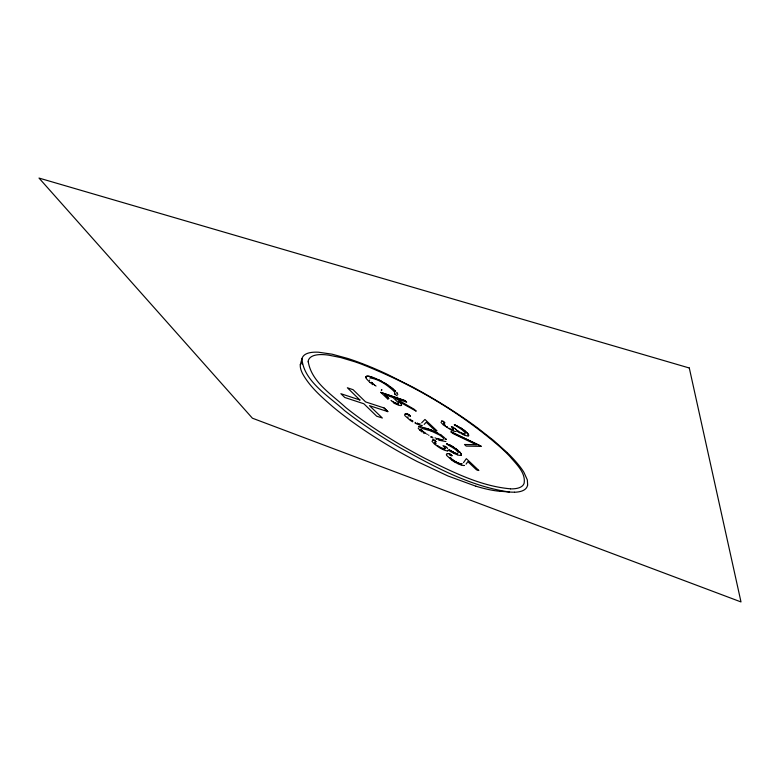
<?xml version="1.0" encoding="UTF-8"?>
<svg xmlns="http://www.w3.org/2000/svg" width="780" height="780" viewBox="0 0 780 780"><rect width="100%" height="100%" fill="white"/><g stroke="black" fill="none" stroke-linecap="round" stroke-linejoin="round"><path stroke-width="1.17" d="M308.285 361.93C311.678 382.161 331.812 394.543 345.832 407.599A164.502 50.622 27.9 0 0 362.183 419.962L364.689 421.746A180.96 56.316 27.8 0 0 397.03 442.748A168.402 51.919 27.8 0 0 425.412 458.62C452.322 471.783 480.1 486.106 510.393 488.816M300.339 364.601L301.987 358.585A78.994 23.205 28.9 0 1 304.863 354.685A79.579 23.371 28.9 0 1 318.591 352.228L332.046 354.178L347.627 358.43A109.717 31.717 28.6 0 1 356.197 361.345A125.853 35.987 28.5 0 1 387.416 374.371L413.488 387.485A162.552 45.221 28.4 0 1 477.867 428.152L493.584 440.456L507.332 452.741M527.66 485.14L527.348 479.924L523.926 472.358A111.394 31.814 27.9 0 0 521.693 468.956A125.999 35.773 28.1 0 0 507.273 452.731M381.635 389.61L381.293 390.283M381.644 390.478L381.829 389.727M301.987 358.585C303.293 381.176 329.511 396.679 344.77 410.767A178.513 55.048 27.8 0 0 356.626 419.65A175.617 54.054 27.8 0 0 366.122 426.328L372.674 430.745A186.947 58.003 27.8 0 0 400.101 447.759C434.382 466.684 470.018 486.359 509.301 491.995A78.215 22.444 27.5 0 0 514.478 492.17M463.505 462.628L466.333 458.65L478.852 470.515L476.444 469.784L467.844 461.623L466.079 464.139M421.648 422.828L424.954 419.455L436.956 430.823L434.509 430.024L426.27 422.214L424.174 424.408M394.582 393.9L397.186 395.821M359.921 400.043L347.363 387.767L353.087 389.698L365.615 401.924L384.062 407.959L387.913 411.655L369.486 405.668L382.356 418.031L376.681 416.208L363.841 403.757L344.76 397.488L340.87 393.695L359.97 400.003M366.054 377.851A9.496 2.896 29 0 1 366.19 376.565L366.473 376.428M398.18 402.538L393.003 397.478L384.706 394.719L388.879 398.57M384.062 407.959L387.748 411.606M387.485 398.726L380.669 392.32L405.142 400.686L406.682 402.139L395.44 398.375L414.297 409.354L416.218 411.177L398.619 401.398L399.058 401.817M405.064 400.715L380.776 392.418M408.886 414.541L410.475 416.052L408.389 414.443M444.795 422.877L443.235 421.366L444.766 422.838M453.697 427.391L451.366 426.621L452.858 428.181M441.86 439.715L442.962 439.813M418.665 426.787L419.854 426.728M418.753 426.757L419.708 426.748M436.049 441.743L434.314 440.183L435.952 441.763M369.837 377.939C378.651 379.012 386.548 384.608 393.061 390.38A12.168 3.695 28.8 0 1 393.822 391.228A9.224 2.798 28.7 0 1 394.7 393.939M432.871 440.037L432.841 440.037A6.435 1.843 27.8 0 1 433.144 440.027L433.836 440.076A6.708 1.921 27.7 0 1 434.041 440.105L434.168 440.154M445.77 446.706L446.345 447.213M432.569 440.076L432.793 440.037A6.445 1.843 27.8 0 1 433.027 440.047L433.553 440.076M476.278 444.736L452.673 433.387L450.986 431.798L480.987 446.14L451.132 431.944M448.159 450.021L449.104 450.596A10.9 3.13 27.5 0 0 449.475 450.84L450.733 451.639A9.945 2.847 27.5 0 0 451.249 451.942A10.257 2.945 27.5 0 0 451.513 452.098L451.844 452.283M445.906 441.558L439.998 440.437M463.973 465.485L463.915 465.494A7 1.96 27.4 0 0 464.324 465.445M443.235 421.366L442.884 421.298A5.967 1.804 27.7 0 0 442.63 421.258L442.094 421.21A5.314 1.609 27.7 0 0 441.665 421.21L441.47 421.239M441.577 421.229L441.49 421.239A5.372 1.618 27.7 0 1 441.948 421.229L442.533 421.288A5.908 1.784 27.7 0 1 442.796 421.327L442.825 421.337M449.894 454.019L452.166 455.773L449.738 454.019A8.258 2.321 27.5 0 0 449.26 453.901L449.27 453.872A8.18 2.301 27.5 0 1 449.69 453.97M446.784 453.814A6.952 1.96 27.5 0 1 446.94 453.755A6.806 1.911 27.5 0 1 447.31 453.677L447.642 453.668A7.234 2.038 27.5 0 1 448.607 453.765L448.793 453.775M422.107 428.483L430.969 430.921M481.211 446.355L466.186 446.101L464.47 444.493L476.395 444.717M499.717 491.224L509.301 491.995M420.985 426.933L420.108 426.757L421.844 427.118M450.694 455.491L451.249 455.559A6.328 1.774 27.5 0 1 451.542 455.647L451.581 455.656M450.86 455.52L451.376 455.578M441.285 439.657C442.562 439.861 439.725 439.315 440.993 439.598M407.677 414.19L407.813 414.229A8.346 2.447 28.2 0 1 408.028 414.336L408.213 414.336A8.326 2.447 28.2 0 0 407.911 414.248L406.897 414.063A7.225 2.126 28.2 0 0 406.01 413.936A6.542 1.921 28.2 0 0 405.132 413.965M406.936 414.073L406.975 414.034A6.844 2.009 28.2 0 0 405.21 413.936M407.023 414.092L407.462 414.19M440.369 439.462L439.335 439.198M440.212 439.423L439.784 439.325M370.383 376.603L369.671 376.496A9.623 2.935 29 0 0 366.424 376.399M422.477 427.226L422.448 427.264M369.993 376.574L370.948 376.769A12.782 3.89 28.9 0 1 371.475 376.925L371.651 377.052A13.016 3.958 28.9 0 0 371.046 376.857L370.9 376.818M423.169 427.459L424.515 427.849M444.659 449.134A2.857 0.809 27.7 0 1 443.888 448.997L443.986 448.978A2.876 0.819 27.7 0 0 444.756 449.124M462.15 463.778A5.626 1.58 27.4 0 1 461.76 463.827A5.207 1.462 27.4 0 1 460.19 463.603L460.034 463.593A5.245 1.472 27.4 0 0 461.614 463.846M410.319 416.013L409.052 415.711A5.06 1.482 28.2 0 0 408.476 415.642A4.807 1.414 28.2 0 0 408.232 415.642M438.906 439.043L438.418 438.945M461.409 465.065L461.77 465.163A7.176 2.009 27.4 0 0 463.769 465.504M457.704 454.915L458.133 455.042A6.601 1.891 27.5 0 0 460.102 455.364M438.467 438.916L437.59 438.701M445.614 450.548L445.887 450.625A5.021 1.433 27.7 0 0 447.613 450.879M420.176 423.813A5.245 1.54 28.2 0 1 418.187 423.55L417.797 423.433M456.3 453.433L456.485 453.482A3.89 1.111 27.5 0 0 456.973 453.638L457.051 453.648A3.793 1.082 27.5 0 0 457.509 453.706M419.406 424.954L419.718 425.051A7.01 2.057 28.1 0 0 422.302 425.451M475.907 486.223L448.042 476.014L417.436 461.633A159.598 47.999 27.9 0 1 391.034 447.077L388.128 445.351A171.59 52.075 27.9 0 1 357.581 425.587L352.423 421.931A155.288 46.605 28 0 1 332.826 406.75C321.672 397.098 310.157 387.114 302.815 374.107A87.682 25.467 28.7 0 1 300.3 364.582M465.29 435.415L465.631 435.523A5.558 1.677 27.4 0 0 467.99 435.854M425.119 428.025L425.753 428.23M439.394 440.252L438.497 439.969M453.755 431.067L454.106 431.174A4.212 1.268 27.6 0 0 455.832 431.457M445.517 446.472L443.04 445.692L445.156 448.198M398.395 405.044L398.755 405.161A5.46 1.628 28.5 0 0 401.154 405.541M425.822 428.249L426.923 428.552M461.058 464.958L460.59 464.802A7.605 2.135 27.4 0 1 459.732 464.49L458.279 463.876M459.508 463.437L459.381 463.398A4.68 1.316 27.4 0 1 458.815 463.193M371.709 376.994L372.762 377.354M437.151 438.506L436.556 438.37M457.392 454.818L453.979 453.404M427.001 428.581L427.654 428.795M443.469 448.87L443.498 448.87A3.315 0.946 27.7 0 1 442.855 448.636L442.445 448.461A4.28 1.219 27.7 0 1 441.792 448.149L441.909 448.139A4.407 1.258 27.7 0 0 442.514 448.432L442.757 448.539M445.214 450.421L445.01 450.352A6.464 1.843 27.7 0 1 443.674 449.836A8.726 2.486 27.7 0 1 442.748 449.416A10.276 2.935 27.7 0 1 440.885 448.471L439.52 447.691A11.593 3.315 27.7 0 1 439.179 447.486L434.791 444.356A11.388 3.256 27.7 0 1 434.333 443.956L431.964 441.197M427.635 428.844L428.054 428.99M452 429.536L451.952 429.517A3.13 0.936 27.6 0 1 451.454 429.331L450.947 429.175M453.209 452.088A6.123 1.755 27.5 0 0 455.871 453.307L455.842 453.326A6.162 1.765 27.5 0 1 453.053 452.078L453.209 452.098M417.563 423.355L417.466 423.316A4.924 1.443 28.2 0 1 417.037 423.16L416.969 423.14A5.041 1.482 28.2 0 0 417.251 423.296L417.417 423.355M418.928 424.798L415.087 423.169M436.976 439.462L435.893 439.081M464.929 435.298L462.93 434.499M451.883 429.546L451.834 429.536A3.227 0.965 27.6 0 1 451.279 429.322L451.279 429.322M435.406 437.931L434.996 437.843M397.917 404.878L394.622 403.465M428.337 429.088L429.458 429.429M428.62 429.185L429.117 429.302M463.603 433.914L463.418 433.904A5.684 1.716 27.5 0 1 461.546 433.085A7.556 2.291 27.5 0 1 461.077 432.851L460.502 432.529M396.464 403.484L396.377 403.397A5.645 1.687 28.6 0 1 394.436 402.529L394.27 402.519A6.415 1.921 28.6 0 0 395.294 403.016A4.875 1.462 28.6 0 0 396.23 403.406L396.23 403.406M463.456 433.914L463.495 433.933A5.996 1.814 27.5 0 1 461.292 432.88L460.824 432.627M431.018 430.94L439.433 434.967A10.94 3.169 27.8 0 1 440.437 435.63L440.719 435.825A10.325 2.993 27.8 0 1 441.324 436.264A8.229 2.389 27.8 0 1 442.348 437.092L443.06 437.755A6.113 1.774 27.8 0 1 443.995 439.267M372.703 377.403L373.483 377.608M373.103 377.549L374.4 378.027M429.644 429.546L431.34 430.131M430.453 429.79L430.969 429.994M458.864 463.164L458.591 463.057M431.155 430.063L431.935 430.423M374.722 378.163L375.609 378.446M432.023 430.404L433.397 431.038M446.472 443.635C448.363 445.819 455.569 448.12 458.299 452.566A6.24 1.784 27.5 0 1 458.367 452.692M433.144 438.029L432.188 437.629M446.667 443.654L447.272 443.908M458.386 463.018L458.182 462.94A5.548 1.56 27.4 0 1 457.753 462.755L457.938 462.774A5.528 1.55 27.4 0 0 458.25 462.92L458.289 462.93M432.071 436.663L431.74 436.527M375.55 378.495L376.126 378.739M454.438 424.739L455.803 425.344M454.291 424.749L461.935 429.614L465.699 433.192M446.94 443.82L447.291 443.976M376.184 378.69L377.188 379.139M433.719 431.116L434.743 431.584M431.535 437.346L430.404 436.829M455.247 425.159L457.177 425.997M462.813 434.45L461.838 433.982M448.305 444.424L448.929 444.659M434.44 431.506L435.318 431.847M457.616 462.686L457.246 462.452M458.075 463.778L455.12 462.267M377.803 379.49L378.378 379.685M377.978 379.577L378.631 379.802M448.773 444.649L449.446 444.902M435.23 431.876L436.293 432.325M378.573 379.86L380.006 380.484M449.114 444.805L449.621 444.99M415.389 422.506L415.135 422.38M456.865 425.909L457.294 426.124M449.348 444.922L449.904 445.127M379.226 380.094L379.831 380.396M435.844 432.169L436.537 432.452M449.582 445.029L450.362 445.36M428.552 435.045L428.922 435.289M453.755 453.297L452.624 452.712M457.626 426.29L458.357 426.601M436.4 432.452L436.936 432.656M450.245 445.302L450.587 445.477M380.026 380.581L380.611 380.796M380.113 380.62L380.64 380.894M450.313 445.409L451.532 445.985M436.936 432.724L438.36 433.427M455.988 461.857L456.748 462.199M380.728 380.942L381.488 381.264M458.25 426.543L458.835 426.855M394.251 402.431L393.773 402.256M394.095 403.192L393.559 402.899M380.991 381.079L381.43 381.313M453.151 452.069L451.756 451.357A8.804 2.525 27.5 0 1 451.152 450.996A9.038 2.594 27.5 0 1 450.665 450.684L450.616 450.645M441.49 447.925L441.236 447.856M450.002 428.63L449.377 428.356M456.212 461.916L455.354 461.497M381.869 381.547L382.366 381.742M458.835 426.933L459.254 427.089M460.668 432.627L459.976 432.237M451.249 445.838L452.176 446.355M381.956 381.595L382.541 381.839M426.826 434.177L427.372 434.411M383.019 382.19L383.974 382.648M459.888 432.949L459.264 432.588A10.228 3.101 27.5 0 1 458.962 432.412L456.709 430.96M455.822 461.702L455.413 461.467M455.003 462.199L453.921 461.565M452.069 446.287L453.404 447.086M459.927 427.469L461.126 428.191M393.334 401.924L393.588 402.148A7.391 2.213 28.6 0 1 392.438 401.466L393.149 401.817M452.283 446.413L452.712 446.667M412.591 421.814L410.514 420.527M452.029 451.444L452.088 451.474A8.882 2.545 27.5 0 1 451.259 450.976A9.087 2.613 27.5 0 1 450.879 450.743L450.557 450.528M384.238 382.805L385.466 383.546M384.491 383.038L385.106 383.409M439.364 434.07L440.456 434.665M459.605 432.013L459.235 431.798M454.867 461.204L454.613 460.98M412.337 420.79L413.01 421.132M440.329 447.262L439.394 446.677M453.755 461.458L452.195 460.463M453.19 446.959L453.97 447.447M460.834 428.093L461.516 428.444M385.759 383.809L386.656 384.286M385.856 383.867L386.88 384.511M440.154 434.47L441.558 435.386M425.851 433.524L425.597 433.436A11.271 3.276 27.9 0 1 425.139 433.144L425.139 433.144M454.535 460.931L454.418 460.853M461.224 428.347L461.711 428.571M425.685 433.417L425.558 433.417A11.164 3.247 27.9 0 1 425.168 433.075L425.012 433.056M411.957 420.469L411.694 420.381M423.901 433.241L423.433 432.939M461.799 428.717L462.365 429.088M387.377 384.745L388.908 385.778M387.455 384.891L388.528 385.613M454.272 447.72L455.247 448.373M462.043 428.785L462.423 429.039M391.999 401.183L392.067 401.144A6.991 2.096 28.6 0 1 391.18 400.52L390.985 400.462M453.482 460.239L453.921 460.531L453.414 460.268M441.139 435.191L442.397 435.962M410.358 420.43L405.025 415.76A7.42 2.174 28.2 0 1 404.654 415.096L404.635 415.038A7.351 2.155 28.2 0 1 404.566 414.794M450.187 450.362L449.816 450.109M451.99 460.317L446.716 455.481A8.824 2.486 27.5 0 1 446.628 455.325L446.394 454.76A8.21 2.311 27.5 0 1 446.365 454.535M424.486 432.617L424.281 432.559A8.444 2.447 27.9 0 1 422.584 431.243L422.351 431.028M462.686 429.312L463.271 429.634M457.967 430.872L457.373 430.54L457.909 430.833M447.33 427.06L446.95 426.787M424.31 432.5L424.261 432.461A9.331 2.71 27.9 0 1 423.706 432.061A7.771 2.252 27.9 0 1 422.721 431.262L422.594 431.252M455.491 448.461L455.618 448.646M389.493 386.188L393.178 389.064M376.019 386.051L375.599 385.759M410.992 419.894L410.592 419.601M449.602 449.875L449.153 449.543M463.495 429.79L465.026 430.979M389.863 386.548L392.418 388.528M446.803 426.689L446.696 426.514M452.78 459.742L452.507 459.625M455.89 448.841L456.758 449.407M375.141 385.515L374.751 385.223M456.183 448.968L457.187 449.748M422.068 431.974L421.6 431.613M438.165 445.819L437.755 445.497M463.876 430.072L464.646 430.774M442.913 436.43L444.532 437.746M410.387 419.357L410.231 419.231M372.616 384.637L372.011 384.169M374.449 384.988L373.854 384.52M421.493 431.535L420.03 430.306M456.69 429.936L456.115 429.585M373.981 384.53L372.596 383.487M455.491 429.068L456.3 429.624M464.831 430.813L465.143 431.077M457.363 449.885L458.104 450.508M451.834 459.098L451.288 458.543M392.34 388.459L393.218 389.093M457.421 450.031L458.308 450.791M388.099 399.243L387.514 398.755M455.686 429.127L454.837 428.512M447.642 448.432L447.096 447.973M451.591 458.903L450.743 458.143M370.656 383.058L370.159 382.629M445.331 425.383L445.507 425.656M372.781 383.546L372.469 383.37A14.654 4.475 28.8 0 1 372.274 383.194L372.206 383.146M465.436 431.428L466.264 432.061M454.935 428.493L454.409 428.142M446.316 447.291L446.833 447.642M372.518 383.321L372.021 382.97M369.954 382.444L366.883 379.265A12.88 3.929 28.9 0 1 366.746 379.09A10.949 3.334 28.9 0 1 366.044 377.851M422.516 431.077L421.853 430.54A6.211 1.804 28 0 1 420.976 429.049M394.075 389.951L395.304 391.004M372.07 382.921L371.582 382.463M466.167 432.081L467.005 432.764A11.29 3.403 27.5 0 1 467.493 433.29L467.932 433.807A6.747 2.038 27.5 0 1 468.185 435.942A6.825 2.057 27.5 0 0 467.659 433.729M394.222 390.088L394.816 390.644M371.709 382.688L371.28 382.278M419.971 430.258L418.168 428.161M388.654 398.365L384.774 394.67M450.908 458.191L450.197 457.597L450.567 457.967M395.031 390.848L395.694 391.394M458.884 451.318L459.547 451.864A12.568 3.588 27.6 0 1 460.2 452.566L460.093 452.575A12.636 3.607 27.6 0 0 459.537 451.971L459.595 451.912M466.713 432.598L466.898 432.783A11.359 3.422 27.5 0 1 467.425 433.348L467.707 433.534M444.541 424.759L444.678 424.769A4.914 1.482 27.7 0 1 443.664 423.413A4.894 1.472 27.7 0 0 444.6 424.739L444.512 424.729M422.136 430.726L421.931 430.511A6.201 1.794 28 0 1 421.054 429.029M435.923 443.869L435.786 443.849A6.464 1.843 27.7 0 1 434.743 442.338M435.854 443.8L435.864 443.927A6.494 1.852 27.7 0 1 434.84 442.328M400.072 402.733L400.608 403.455M446.15 439.394L445.594 438.769L446.374 439.54M408.037 417.3L407.764 416.949M460.385 452.78L460.483 453.043A8.453 2.418 27.5 0 1 460.707 455.413M400.764 403.63L401.154 404.011M396.893 392.75L397.41 393.49L396.883 392.876M452.946 428.298L453.336 428.883M369.603 380.406L369.496 380.113M397.488 393.764L397.8 394.514M440.993 422.351L443.235 424.846A10.335 3.12 27.7 0 0 443.479 425.051L451.386 430.102A7.205 2.174 27.6 0 0 453.229 430.892M301.753 362.554L302.075 364.123M527.563 485.092A78.975 22.649 27.5 0 1 514.576 492.238M499.785 491.273A85.605 24.414 27.7 0 1 475.868 486.184M452.907 429.799A2.418 0.731 27.6 0 1 452.195 429.653L452.234 429.614A2.418 0.731 27.6 0 0 453.014 429.78M463.964 434.09A3.461 1.043 27.5 0 0 464.519 434.236L464.568 434.236A3.12 0.946 27.5 0 0 464.929 434.294A3.364 1.014 27.5 0 1 464.646 434.216L464.627 434.206A3.481 1.053 27.5 0 1 464.061 434.07M510.491 488.885A71.585 20.592 27.4 0 0 524.16 483.054C525.788 472.475 516.145 464.081 510.032 456.631A132.327 37.469 28.2 0 0 501.735 448.451C460.512 412.171 412.201 384.043 361.159 364.016A105.485 30.566 28.5 0 0 354.695 361.735L340.753 357.562L328.79 355.163A73.515 21.664 28.9 0 0 308.051 361.813M401.388 404.42A5.177 1.55 28.5 0 1 401.602 405.093M365.937 377.354A8.697 2.652 29 0 1 365.986 376.945M366.2 376.584A9.097 2.769 29 0 1 368.404 376.204A10.861 3.305 28.9 0 1 369.856 376.477M453.248 428.854A3.705 1.111 27.7 0 1 453.482 429.224M447.32 453.668A7.361 2.067 27.5 0 1 447.769 453.658M450.119 455.442A5.08 1.433 27.5 0 1 450.499 455.471M445.078 448.168A4.563 1.297 27.7 0 1 445.292 448.578M457.616 453.697A3.832 1.092 27.5 0 1 456.553 453.502M460.531 453.053A8.453 2.418 27.5 0 1 460.814 455.403M447.895 450.82A5.704 1.618 27.7 0 1 447.73 450.869M450.216 455.432A5.372 1.511 27.5 0 1 450.772 455.481M398.258 403.816A3.422 1.024 28.5 0 1 396.932 403.572L396.874 403.621A3.442 1.024 28.5 0 0 398.19 403.855M398.463 402.948A3.578 1.073 28.5 0 1 398.619 403.221M689.296 367.994L39 178.064L252.398 418.197L741 601.936L689.296 367.994M377.442 379.246L377.442 379.246M445.312 438.36L445.39 438.428"/></g></svg>
